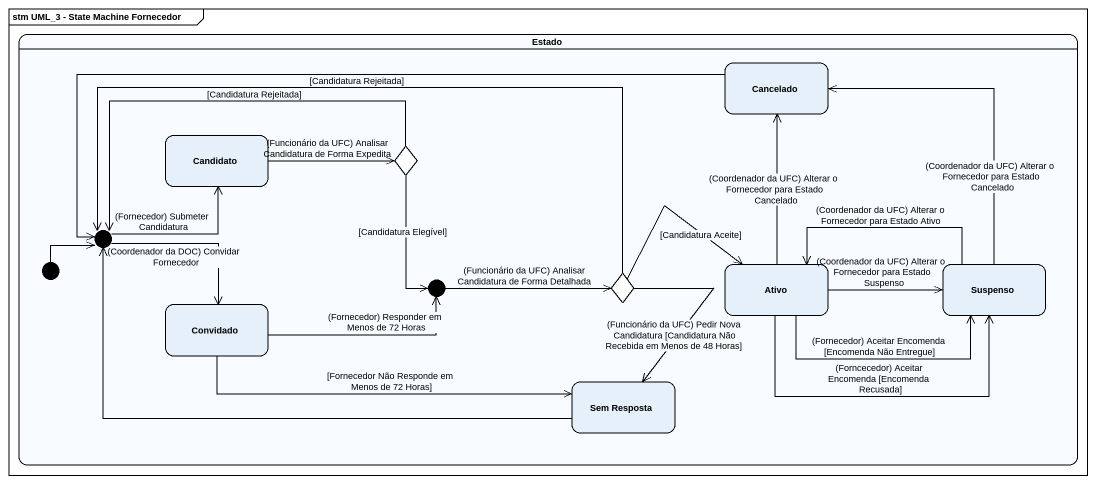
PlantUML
@startuml
mainframe stm UML_3 - State Machine Fornecedor
hide empty description
state Estado {
  state Cancelado
  state Candidato
  state choice1 <<choice>>
  state junction1 <<choice>>
  state Ativo
  state Suspenso
  state Convidado
  state junction2 <<choice>>
  state choice2 <<choice>>
  state "Sem Resposta" as Sem_Resposta
  [*] -up-> junction1
}
Cancelado -left-> junction1
Candidato -right-> choice1 : (Funcionário da UFC) Analisar Candidatura de Forma Expedita
choice1 -left-> junction1 : [Candidatura Rejeitada]
choice1 --> junction2 : [Candidatura Elegível]
junction1 -up-> Candidato : (Fornecedor) Submeter Candidatura
junction1 --> Convidado : (Coordenador da DOC) Convidar Fornecedor
Ativo -up-> Cancelado : (Coordenador da UFC) Alterar o Fornecedor para Estado Cancelado
Ativo -right-> Suspenso : (Coordenador da UFC) Alterar o Fornecedor para Estado Suspenso
Ativo -right-> Suspenso : (Fornecedor) Aceitar Encomenda [Encomenda Não Entregue]
Ativo -right-> Suspenso : (Forncecedor) Aceitar Encomenda [Encomenda Recusada]
Suspenso -up-> Cancelado : (Coordenador da UFC) Alterar o Fornecedor para Estado Cancelado
Suspenso -left-> Ativo : (Coordenador da UFC) Alterar o Fornecedor para Estado Ativo
Convidado -right-> junction2 : (Fornecedor) Responder em Menos de 72 Horas
Convidado -right-> Sem_Resposta : [Fornecedor Não Responde em Menos de 72 Horas]
junction2 -right-> choice2 : (Funcionário da UFC) Analisar Candidatura de Forma Detalhada
choice2 -left-> junction1 : [Candidatura Rejeitada]
choice2 -right-> Ativo : [Candidatura Aceite]
choice2 --> Sem_Resposta : (Funcionário da UFC) Pedir Nova Candidatura [Candidatura Não Recebida em Menos de 48 Horas]
Sem_Resposta -left-> junction1
@enduml
